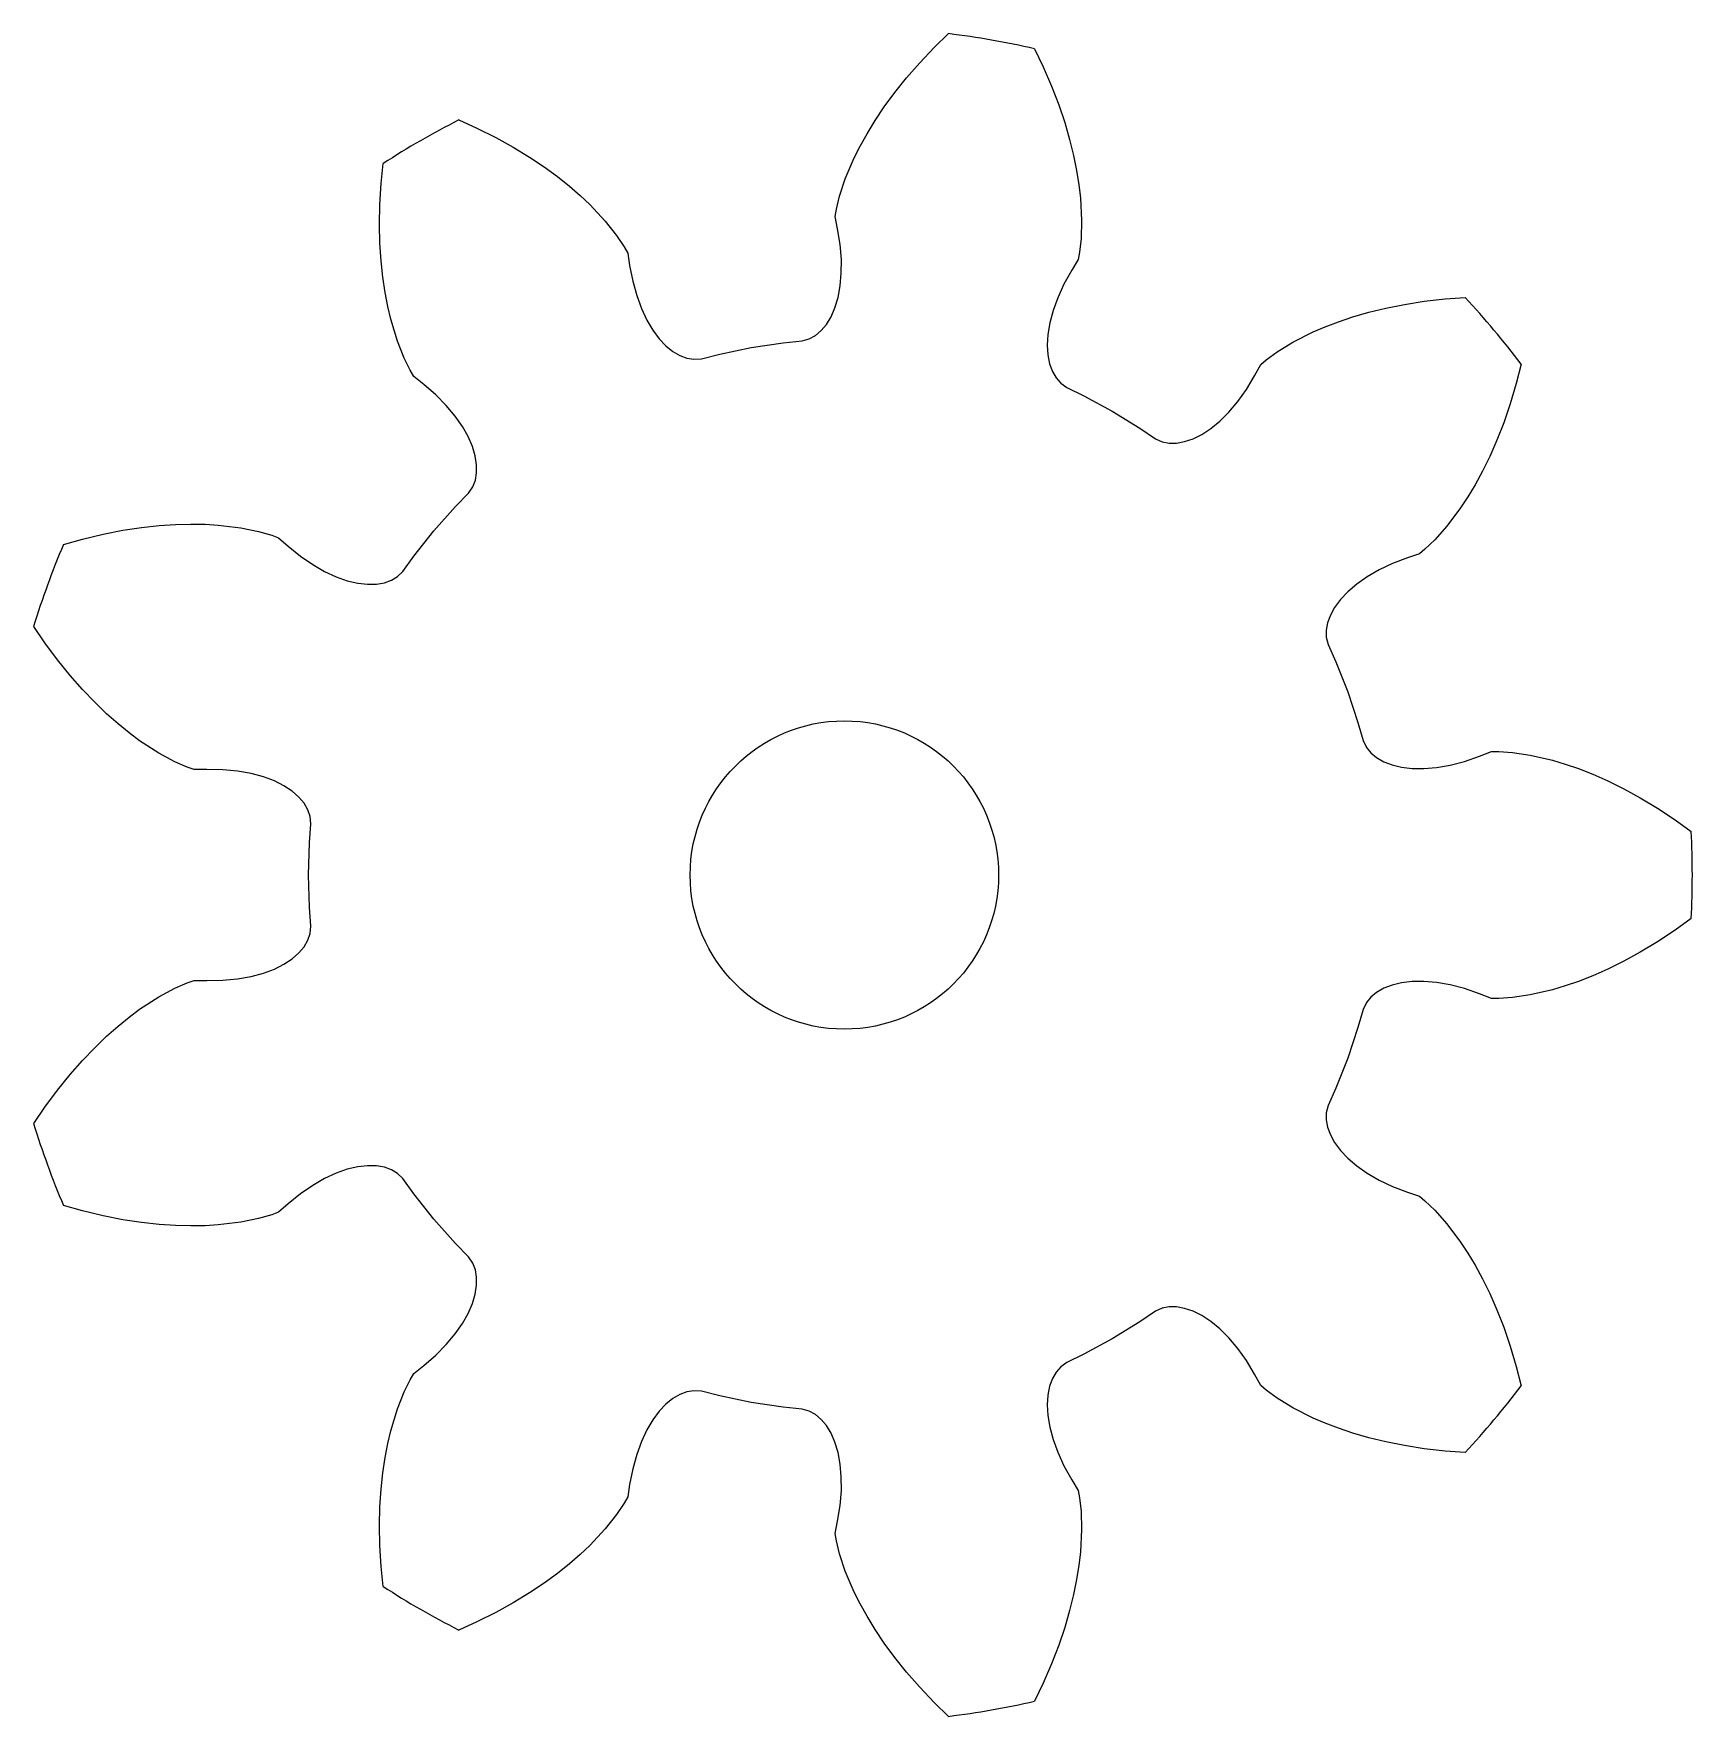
# Model space of a CAD drawing. Extents: x 32.5 to 54, y -10.9 to 10.9.
import ezdxf

# ---------------------------------------------------------------- set-up
doc = ezdxf.new("R2010")
doc.units = 0

msp = doc.modelspace()

# ---------------------------------------------------------------- linework, layer by layer
msp.add_circle((43, 0), 2)
msp.add_circle((43, 0), 2)
at = {"layer": 'layer0'}
for p, q in [((43.977, 10.538), (44.165, 10.737)), ((44.165, 10.737), (44.35, 10.917)), ((45.465, 10.72), (45.577, 10.488)), ((43.806, 10.342), (43.977, 10.538)), ((45.577, 10.488), (45.686, 10.237)), ((43.654, 10.152), (43.806, 10.342)), ((43.518, 9.967), (43.654, 10.152)), ((45.686, 10.237), (45.78, 9.994)), ((43.399, 9.789), (43.518, 9.967)), ((45.78, 9.994), (45.858, 9.763)), ((37.998, 9.797), (38.232, 9.691)), ((38.232, 9.691), (38.478, 9.569)), ((43.205, 9.457), (43.294, 9.618)), ((43.294, 9.618), (43.399, 9.789)), ((45.858, 9.763), (45.922, 9.543)), ((38.478, 9.569), (38.705, 9.443)), ((38.705, 9.443), (38.914, 9.316)), ((43.128, 9.305), (43.205, 9.457)), ((45.922, 9.543), (45.973, 9.336)), ((36.991, 8.974), (37.017, 9.231)), ((38.914, 9.316), (39.105, 9.188)), ((39.105, 9.188), (39.277, 9.063)), ((43.012, 9.034), (43.128, 9.305)), ((45.973, 9.336), (46.013, 9.139)), ((36.974, 8.701), (36.991, 8.974)), ((39.277, 9.063), (39.434, 8.938)), ((42.938, 8.809), (43.012, 9.034)), ((46.013, 9.139), (46.042, 8.957)), ((46.042, 8.957), (46.062, 8.788)), ((39.434, 8.938), (39.573, 8.817)), ((39.573, 8.817), (39.697, 8.7)), ((42.897, 8.638), (42.938, 8.809)), ((46.062, 8.788), (46.078, 8.493)), ((36.97, 8.441), (36.974, 8.701)), ((39.697, 8.7), (39.899, 8.485)), ((42.881, 8.544), (42.897, 8.638)), ((42.913, 8.383), (42.881, 8.544)), ((36.975, 8.197), (36.97, 8.441)), ((39.899, 8.485), (40.045, 8.299)), ((40.045, 8.299), (40.143, 8.152)), ((42.945, 8.179), (42.913, 8.383)), ((46.078, 8.493), (46.071, 8.257)), ((36.99, 7.968), (36.975, 8.197)), ((40.143, 8.152), (40.189, 8.07)), ((42.961, 7.986), (42.945, 8.179)), ((46.051, 8.081), (46.034, 7.988)), ((46.071, 8.257), (46.051, 8.081)), ((37.013, 7.756), (36.99, 7.968)), ((40.189, 8.07), (40.214, 7.907)), ((40.214, 7.907), (40.254, 7.704)), ((42.96, 7.808), (42.961, 7.986)), ((46.034, 7.988), (45.949, 7.848)), ((37.043, 7.557), (37.013, 7.756)), ((40.254, 7.704), (40.306, 7.518)), ((42.918, 7.494), (42.946, 7.643)), ((42.946, 7.643), (42.96, 7.808)), ((45.849, 7.667), (45.769, 7.491)), ((45.949, 7.848), (45.849, 7.667)), ((37.078, 7.377), (37.043, 7.557)), ((40.306, 7.518), (40.367, 7.35)), ((42.878, 7.361), (42.918, 7.494)), ((45.769, 7.491), (45.708, 7.323)), ((50.265, 7.404), (50.522, 7.445)), ((50.522, 7.445), (50.795, 7.476)), ((50.795, 7.476), (51.051, 7.495)), ((37.117, 7.211), (37.078, 7.377)), ((37.203, 6.928), (37.117, 7.211)), ((40.367, 7.35), (40.437, 7.201)), ((42.767, 7.145), (42.827, 7.244)), ((42.827, 7.244), (42.878, 7.361)), ((45.708, 7.323), (45.665, 7.164)), ((49.408, 7.179), (49.598, 7.243)), ((49.598, 7.243), (49.803, 7.302)), ((49.803, 7.302), (50.026, 7.356)), ((50.026, 7.356), (50.265, 7.404)), ((40.437, 7.201), (40.514, 7.07)), ((40.514, 7.07), (40.597, 6.958)), ((42.545, 6.956), (42.625, 7)), ((42.625, 7), (42.699, 7.063)), ((42.699, 7.063), (42.767, 7.145)), ((45.64, 7.014), (45.632, 6.875)), ((45.665, 7.164), (45.64, 7.014)), ((48.816, 6.912), (49.08, 7.046)), ((49.08, 7.046), (49.236, 7.113)), ((49.236, 7.113), (49.408, 7.179)), ((37.29, 6.708), (37.203, 6.928)), ((40.597, 6.958), (40.685, 6.866)), ((40.685, 6.866), (40.775, 6.793)), ((40.775, 6.793), (40.867, 6.74)), ((41.384, 6.759), (41.793, 6.844)), ((41.793, 6.844), (42.207, 6.905)), ((42.207, 6.905), (42.451, 6.929)), ((42.451, 6.929), (42.545, 6.956)), ((45.632, 6.875), (45.64, 6.748)), ((48.473, 6.683), (48.615, 6.788)), ((48.615, 6.788), (48.816, 6.912)), ((37.369, 6.55), (37.29, 6.708)), ((37.417, 6.469), (37.369, 6.55)), ((40.867, 6.74), (40.958, 6.707)), ((40.958, 6.707), (41.048, 6.692)), ((41.048, 6.692), (41.146, 6.699)), ((41.146, 6.699), (41.384, 6.759)), ((45.64, 6.748), (45.662, 6.634)), ((45.662, 6.634), (45.698, 6.535)), ((48.322, 6.478), (48.401, 6.622)), ((48.401, 6.622), (48.473, 6.683)), ((51.779, 6.628), (51.716, 6.378)), ((37.545, 6.366), (37.417, 6.469)), ((37.701, 6.23), (37.545, 6.366)), ((45.698, 6.535), (45.747, 6.45)), ((45.747, 6.45), (45.807, 6.381)), ((45.807, 6.381), (45.886, 6.324)), ((48.215, 6.301), (48.322, 6.478)), ((51.716, 6.378), (51.638, 6.115)), ((37.836, 6.093), (37.701, 6.23)), ((45.886, 6.324), (46.107, 6.217)), ((46.107, 6.217), (46.475, 6.019)), ((47.988, 6.007), (48.103, 6.143)), ((48.103, 6.143), (48.215, 6.301)), ((51.638, 6.115), (51.553, 5.869)), ((37.951, 5.955), (37.836, 6.093)), ((38.045, 5.82), (37.951, 5.955)), ((46.475, 6.019), (46.831, 5.799)), ((47.871, 5.89), (47.988, 6.007)), ((38.12, 5.688), (38.045, 5.82)), ((38.175, 5.56), (38.12, 5.688)), ((46.831, 5.799), (47.034, 5.661)), ((47.524, 5.66), (47.638, 5.717)), ((47.638, 5.717), (47.754, 5.793)), ((47.754, 5.793), (47.871, 5.89)), ((51.553, 5.869), (51.465, 5.642)), ((38.211, 5.438), (38.175, 5.56)), ((47.034, 5.661), (47.123, 5.621)), ((47.123, 5.621), (47.212, 5.604)), ((47.212, 5.604), (47.31, 5.604)), ((47.31, 5.604), (47.414, 5.623)), ((47.414, 5.623), (47.524, 5.66)), ((51.465, 5.642), (51.372, 5.432)), ((38.229, 5.324), (38.211, 5.438)), ((38.229, 5.218), (38.229, 5.324)), ((51.278, 5.24), (51.183, 5.064)), ((51.372, 5.432), (51.278, 5.24)), ((38.125, 4.955), (38.18, 5.036)), ((38.18, 5.036), (38.213, 5.121)), ((38.213, 5.121), (38.229, 5.218)), ((51.183, 5.064), (51.088, 4.906)), ((37.954, 4.78), (38.125, 4.955)), ((51.088, 4.906), (50.994, 4.764)), ((37.676, 4.467), (37.954, 4.78)), ((50.994, 4.764), (50.817, 4.528)), ((33.119, 4.359), (33.385, 4.423)), ((33.385, 4.423), (33.64, 4.473)), ((33.64, 4.473), (33.881, 4.51)), ((33.881, 4.51), (34.11, 4.535)), ((34.11, 4.535), (34.323, 4.549)), ((34.323, 4.549), (34.523, 4.554)), ((34.523, 4.554), (34.707, 4.551)), ((34.707, 4.551), (34.877, 4.541)), ((34.877, 4.541), (35.17, 4.506)), ((35.17, 4.506), (35.402, 4.458)), ((35.402, 4.458), (35.571, 4.408)), ((35.571, 4.408), (35.66, 4.375)), ((35.66, 4.375), (35.783, 4.267)), ((37.417, 4.139), (37.676, 4.467)), ((50.817, 4.528), (50.66, 4.351)), ((32.871, 4.289), (33.119, 4.359)), ((35.783, 4.267), (35.944, 4.137)), ((50.459, 4.169), (50.304, 4.116)), ((50.532, 4.229), (50.459, 4.169)), ((50.66, 4.351), (50.532, 4.229)), ((35.944, 4.137), (36.103, 4.027)), ((36.103, 4.027), (36.258, 3.938)), ((36.258, 3.938), (36.408, 3.869)), ((37.203, 3.872), (37.273, 3.94)), ((37.273, 3.94), (37.417, 4.139)), ((49.936, 3.959), (49.781, 3.869)), ((50.11, 4.042), (49.936, 3.959)), ((50.304, 4.116), (50.11, 4.042)), ((36.408, 3.869), (36.551, 3.818)), ((36.551, 3.818), (36.687, 3.786)), ((36.687, 3.786), (36.813, 3.772)), ((36.813, 3.772), (36.929, 3.774)), ((36.929, 3.774), (37.033, 3.792)), ((37.033, 3.792), (37.125, 3.825)), ((37.125, 3.825), (37.203, 3.872)), ((49.646, 3.774), (49.531, 3.676)), ((49.781, 3.869), (49.646, 3.774)), ((49.436, 3.574), (49.36, 3.472)), ((49.531, 3.676), (49.436, 3.574)), ((49.304, 3.371), (49.267, 3.271)), ((49.36, 3.472), (49.304, 3.371)), ((32.628, 3.012), (32.484, 3.225)), ((49.267, 3.271), (49.25, 3.175)), ((49.25, 3.175), (49.252, 3.084)), ((49.252, 3.084), (49.275, 2.989)), ((32.791, 2.792), (32.628, 3.012)), ((49.275, 2.989), (49.376, 2.766)), ((32.955, 2.59), (32.791, 2.792)), ((49.376, 2.766), (49.531, 2.377)), ((33.116, 2.407), (32.955, 2.59)), ((33.275, 2.241), (33.116, 2.407)), ((33.429, 2.093), (33.275, 2.241)), ((49.531, 2.377), (49.662, 1.98)), ((33.579, 1.96), (33.429, 2.093)), ((49.662, 1.98), (49.729, 1.744)), ((33.722, 1.844), (33.579, 1.96)), ((33.858, 1.742), (33.722, 1.844)), ((34.106, 1.581), (33.858, 1.742)), ((34.314, 1.469), (34.106, 1.581)), ((49.729, 1.744), (49.772, 1.656)), ((49.772, 1.656), (49.829, 1.585)), ((49.829, 1.585), (49.904, 1.523)), ((51.045, 1.474), (51.241, 1.541)), ((51.241, 1.541), (51.394, 1.601)), ((51.394, 1.601), (51.488, 1.602)), ((51.488, 1.602), (51.665, 1.591)), ((51.665, 1.591), (51.898, 1.556)), ((51.898, 1.556), (52.186, 1.489)), ((34.476, 1.398), (34.314, 1.469)), ((34.565, 1.367), (34.476, 1.398)), ((34.729, 1.37), (34.565, 1.367)), ((34.936, 1.366), (34.729, 1.37)), ((35.128, 1.348), (34.936, 1.366)), ((35.304, 1.317), (35.128, 1.348)), ((35.464, 1.274), (35.304, 1.317)), ((49.904, 1.523), (49.996, 1.47)), ((49.996, 1.47), (50.104, 1.428)), ((50.104, 1.428), (50.227, 1.399)), ((50.227, 1.399), (50.366, 1.382)), ((50.366, 1.382), (50.518, 1.381)), ((50.518, 1.381), (50.682, 1.395)), ((50.682, 1.395), (50.858, 1.426)), ((50.858, 1.426), (51.045, 1.474)), ((52.186, 1.489), (52.349, 1.44)), ((52.349, 1.44), (52.523, 1.38)), ((52.523, 1.38), (52.71, 1.307)), ((35.606, 1.22), (35.464, 1.274)), ((35.73, 1.158), (35.606, 1.22)), ((35.836, 1.088), (35.73, 1.158)), ((52.71, 1.307), (52.905, 1.221)), ((52.905, 1.221), (53.111, 1.119)), ((53.111, 1.119), (53.325, 1.002)), ((35.923, 1.011), (35.836, 1.088)), ((35.992, 0.93), (35.923, 1.011)), ((36.041, 0.846), (35.992, 0.93)), ((53.325, 1.002), (53.548, 0.868)), ((36.07, 0.76), (36.041, 0.846)), ((36.063, 0.418), (36.081, 0.663)), ((36.081, 0.663), (36.07, 0.76)), ((53.548, 0.868), (53.776, 0.717)), ((53.776, 0.717), (53.985, 0.566)), ((36.05, 0), (36.063, 0.418)), ((36.063, -0.418), (36.05, 0)), ((36.081, -0.663), (36.063, -0.418)), ((53.985, -0.566), (53.776, -0.717)), ((35.992, -0.93), (36.041, -0.846)), ((36.041, -0.846), (36.07, -0.76)), ((36.07, -0.76), (36.081, -0.663)), ((53.548, -0.868), (53.325, -1.002)), ((53.776, -0.717), (53.548, -0.868)), ((35.73, -1.158), (35.836, -1.088)), ((35.836, -1.088), (35.923, -1.011)), ((35.923, -1.011), (35.992, -0.93)), ((53.325, -1.002), (53.111, -1.119)), ((35.304, -1.317), (35.464, -1.274)), ((35.464, -1.274), (35.606, -1.22)), ((35.606, -1.22), (35.73, -1.158)), ((52.71, -1.307), (52.523, -1.38)), ((52.905, -1.221), (52.71, -1.307)), ((53.111, -1.119), (52.905, -1.221)), ((34.106, -1.581), (34.314, -1.469)), ((34.314, -1.469), (34.476, -1.398)), ((34.476, -1.398), (34.565, -1.367)), ((34.565, -1.367), (34.729, -1.37)), ((34.729, -1.37), (34.936, -1.366)), ((34.936, -1.366), (35.128, -1.348)), ((35.128, -1.348), (35.304, -1.317)), ((49.904, -1.523), (49.829, -1.585)), ((49.996, -1.47), (49.904, -1.523)), ((50.104, -1.428), (49.996, -1.47)), ((50.227, -1.399), (50.104, -1.428)), ((50.366, -1.382), (50.227, -1.399)), ((50.518, -1.381), (50.366, -1.382)), ((50.682, -1.395), (50.518, -1.381)), ((50.858, -1.426), (50.682, -1.395)), ((51.045, -1.474), (50.858, -1.426)), ((51.241, -1.541), (51.045, -1.474)), ((52.186, -1.489), (51.898, -1.556)), ((52.349, -1.44), (52.186, -1.489)), ((52.523, -1.38), (52.349, -1.44)), ((33.722, -1.844), (33.858, -1.742)), ((33.858, -1.742), (34.106, -1.581)), ((49.729, -1.744), (49.662, -1.98)), ((49.772, -1.656), (49.729, -1.744)), ((49.829, -1.585), (49.772, -1.656)), ((51.394, -1.601), (51.241, -1.541)), ((51.488, -1.602), (51.394, -1.601)), ((51.665, -1.591), (51.488, -1.602)), ((51.898, -1.556), (51.665, -1.591)), ((33.429, -2.093), (33.579, -1.96)), ((33.579, -1.96), (33.722, -1.844)), ((33.275, -2.241), (33.429, -2.093)), ((49.662, -1.98), (49.531, -2.377)), ((33.116, -2.407), (33.275, -2.241)), ((49.531, -2.377), (49.376, -2.766)), ((32.791, -2.792), (32.955, -2.59)), ((32.955, -2.59), (33.116, -2.407)), ((32.628, -3.012), (32.791, -2.792)), ((49.376, -2.766), (49.275, -2.989)), ((32.484, -3.225), (32.628, -3.012)), ((49.275, -2.989), (49.252, -3.084)), ((49.252, -3.084), (49.25, -3.175)), ((49.25, -3.175), (49.267, -3.271)), ((49.267, -3.271), (49.304, -3.371)), ((49.304, -3.371), (49.36, -3.472)), ((49.36, -3.472), (49.436, -3.574)), ((49.436, -3.574), (49.531, -3.676)), ((49.531, -3.676), (49.646, -3.774)), ((36.408, -3.869), (36.258, -3.938)), ((36.551, -3.818), (36.408, -3.869)), ((36.687, -3.786), (36.551, -3.818)), ((36.813, -3.772), (36.687, -3.786)), ((36.929, -3.774), (36.813, -3.772)), ((37.033, -3.792), (36.929, -3.774)), ((37.125, -3.825), (37.033, -3.792)), ((37.203, -3.872), (37.125, -3.825)), ((37.273, -3.94), (37.203, -3.872)), ((49.646, -3.774), (49.781, -3.869)), ((49.781, -3.869), (49.936, -3.959)), ((35.944, -4.137), (35.783, -4.267)), ((36.103, -4.027), (35.944, -4.137)), ((36.258, -3.938), (36.103, -4.027)), ((37.417, -4.139), (37.273, -3.94)), ((37.676, -4.467), (37.417, -4.139)), ((49.936, -3.959), (50.11, -4.042)), ((50.11, -4.042), (50.304, -4.116)), ((50.304, -4.116), (50.459, -4.169)), ((33.119, -4.359), (32.871, -4.289)), ((33.385, -4.423), (33.119, -4.359)), ((35.783, -4.267), (35.66, -4.375)), ((50.459, -4.169), (50.532, -4.229)), ((50.532, -4.229), (50.66, -4.351)), ((50.66, -4.351), (50.817, -4.528)), ((33.64, -4.473), (33.385, -4.423)), ((33.881, -4.51), (33.64, -4.473)), ((34.11, -4.535), (33.881, -4.51)), ((34.323, -4.549), (34.11, -4.535)), ((34.523, -4.554), (34.323, -4.549)), ((34.707, -4.551), (34.523, -4.554)), ((34.877, -4.541), (34.707, -4.551)), ((35.17, -4.506), (34.877, -4.541)), ((35.402, -4.458), (35.17, -4.506)), ((35.571, -4.408), (35.402, -4.458)), ((35.66, -4.375), (35.571, -4.408)), ((37.954, -4.78), (37.676, -4.467)), ((50.817, -4.528), (50.994, -4.764)), ((38.125, -4.955), (37.954, -4.78)), ((50.994, -4.764), (51.088, -4.906)), ((38.18, -5.036), (38.125, -4.955)), ((51.088, -4.906), (51.183, -5.064)), ((38.213, -5.121), (38.18, -5.036)), ((38.229, -5.218), (38.213, -5.121)), ((38.229, -5.324), (38.229, -5.218)), ((51.183, -5.064), (51.278, -5.24)), ((38.175, -5.56), (38.211, -5.438)), ((38.211, -5.438), (38.229, -5.324)), ((51.278, -5.24), (51.372, -5.432)), ((51.372, -5.432), (51.465, -5.642)), ((38.12, -5.688), (38.175, -5.56)), ((47.034, -5.661), (46.831, -5.799)), ((47.123, -5.621), (47.034, -5.661)), ((47.212, -5.604), (47.123, -5.621)), ((47.31, -5.604), (47.212, -5.604)), ((47.414, -5.623), (47.31, -5.604)), ((47.524, -5.66), (47.414, -5.623)), ((47.638, -5.717), (47.524, -5.66)), ((51.465, -5.642), (51.553, -5.869)), ((37.951, -5.955), (38.045, -5.82)), ((38.045, -5.82), (38.12, -5.688)), ((46.831, -5.799), (46.475, -6.019)), ((47.754, -5.793), (47.638, -5.717)), ((47.871, -5.89), (47.754, -5.793)), ((47.988, -6.007), (47.871, -5.89)), ((51.553, -5.869), (51.638, -6.115)), ((37.701, -6.23), (37.836, -6.093)), ((37.836, -6.093), (37.951, -5.955)), ((46.475, -6.019), (46.107, -6.217)), ((48.103, -6.143), (47.988, -6.007)), ((37.545, -6.366), (37.701, -6.23)), ((45.886, -6.324), (45.807, -6.381)), ((46.107, -6.217), (45.886, -6.324)), ((48.215, -6.301), (48.103, -6.143)), ((48.322, -6.478), (48.215, -6.301)), ((51.638, -6.115), (51.716, -6.378)), ((37.369, -6.55), (37.417, -6.469)), ((37.417, -6.469), (37.545, -6.366)), ((45.698, -6.535), (45.662, -6.634)), ((45.747, -6.45), (45.698, -6.535)), ((45.807, -6.381), (45.747, -6.45)), ((48.401, -6.622), (48.322, -6.478)), ((51.716, -6.378), (51.779, -6.628)), ((37.203, -6.928), (37.29, -6.708)), ((37.29, -6.708), (37.369, -6.55)), ((40.867, -6.74), (40.775, -6.793)), ((40.958, -6.707), (40.867, -6.74)), ((41.048, -6.692), (40.958, -6.707)), ((41.146, -6.699), (41.048, -6.692)), ((41.384, -6.759), (41.146, -6.699)), ((41.793, -6.844), (41.384, -6.759)), ((45.64, -6.748), (45.632, -6.875)), ((45.662, -6.634), (45.64, -6.748)), ((48.473, -6.683), (48.401, -6.622)), ((48.615, -6.788), (48.473, -6.683)), ((37.117, -7.211), (37.203, -6.928)), ((40.597, -6.958), (40.514, -7.07)), ((40.685, -6.866), (40.597, -6.958)), ((40.775, -6.793), (40.685, -6.866)), ((42.207, -6.905), (41.793, -6.844)), ((42.451, -6.929), (42.207, -6.905)), ((42.545, -6.956), (42.451, -6.929)), ((42.625, -7), (42.545, -6.956)), ((45.632, -6.875), (45.64, -7.014)), ((48.816, -6.912), (48.615, -6.788)), ((49.08, -7.046), (48.816, -6.912)), ((40.437, -7.201), (40.367, -7.35)), ((40.514, -7.07), (40.437, -7.201)), ((42.699, -7.063), (42.625, -7)), ((42.767, -7.145), (42.699, -7.063)), ((42.827, -7.244), (42.767, -7.145)), ((45.64, -7.014), (45.665, -7.164)), ((45.665, -7.164), (45.708, -7.323)), ((49.236, -7.113), (49.08, -7.046)), ((49.408, -7.179), (49.236, -7.113)), ((49.598, -7.243), (49.408, -7.179)), ((37.043, -7.557), (37.078, -7.377)), ((37.078, -7.377), (37.117, -7.211)), ((40.367, -7.35), (40.306, -7.518)), ((42.878, -7.361), (42.827, -7.244)), ((42.918, -7.494), (42.878, -7.361)), ((45.708, -7.323), (45.769, -7.491)), ((49.803, -7.302), (49.598, -7.243)), ((50.026, -7.356), (49.803, -7.302)), ((50.265, -7.404), (50.026, -7.356)), ((50.522, -7.445), (50.265, -7.404)), ((37.013, -7.756), (37.043, -7.557)), ((40.306, -7.518), (40.254, -7.704)), ((42.946, -7.643), (42.918, -7.494)), ((45.769, -7.491), (45.849, -7.667)), ((50.795, -7.476), (50.522, -7.445)), ((51.051, -7.495), (50.795, -7.476)), ((36.99, -7.968), (37.013, -7.756)), ((40.254, -7.704), (40.214, -7.907)), ((42.96, -7.808), (42.946, -7.643)), ((42.961, -7.986), (42.96, -7.808)), ((45.849, -7.667), (45.949, -7.848)), ((45.949, -7.848), (46.034, -7.988)), ((36.975, -8.197), (36.99, -7.968)), ((40.189, -8.07), (40.143, -8.152)), ((40.214, -7.907), (40.189, -8.07)), ((42.945, -8.179), (42.961, -7.986)), ((46.034, -7.988), (46.051, -8.081)), ((36.97, -8.441), (36.975, -8.197)), ((40.143, -8.152), (40.045, -8.299)), ((42.913, -8.383), (42.945, -8.179)), ((46.051, -8.081), (46.071, -8.257)), ((46.071, -8.257), (46.078, -8.493)), ((36.974, -8.701), (36.97, -8.441)), ((39.899, -8.485), (39.697, -8.7)), ((40.045, -8.299), (39.899, -8.485)), ((42.881, -8.544), (42.913, -8.383)), ((46.078, -8.493), (46.062, -8.788)), ((36.991, -8.974), (36.974, -8.701)), ((39.697, -8.7), (39.573, -8.817)), ((42.897, -8.638), (42.881, -8.544)), ((42.938, -8.809), (42.897, -8.638)), ((39.434, -8.938), (39.277, -9.063)), ((39.573, -8.817), (39.434, -8.938)), ((43.012, -9.034), (42.938, -8.809)), ((46.062, -8.788), (46.042, -8.957)), ((37.017, -9.231), (36.991, -8.974)), ((39.277, -9.063), (39.105, -9.188)), ((43.128, -9.305), (43.012, -9.034)), ((46.013, -9.139), (45.973, -9.336)), ((46.042, -8.957), (46.013, -9.139)), ((38.914, -9.316), (38.705, -9.443)), ((39.105, -9.188), (38.914, -9.316)), ((43.205, -9.457), (43.128, -9.305)), ((45.973, -9.336), (45.922, -9.543)), ((38.478, -9.569), (38.232, -9.691)), ((38.705, -9.443), (38.478, -9.569)), ((43.294, -9.618), (43.205, -9.457)), ((45.922, -9.543), (45.858, -9.763)), ((38.232, -9.691), (37.998, -9.797)), ((43.399, -9.789), (43.294, -9.618)), ((43.518, -9.967), (43.399, -9.789)), ((45.858, -9.763), (45.78, -9.994)), ((43.654, -10.152), (43.518, -9.967)), ((45.78, -9.994), (45.686, -10.237)), ((43.806, -10.342), (43.654, -10.152)), ((45.686, -10.237), (45.577, -10.488)), ((43.977, -10.538), (43.806, -10.342)), ((44.165, -10.737), (43.977, -10.538)), ((45.577, -10.488), (45.465, -10.72)), ((44.35, -10.917), (44.165, -10.737))]:
    msp.add_line(p, q, dxfattribs=at)
for start, end in [(77.0505, 82.9495), (117.0505, 122.9495), (37.0505, 42.9495), (157.0505, 162.9495), (357.0505, 362.9495), (197.0505, 202.9495), (317.0505, 322.9495), (237.0505, 242.9495), (277.0505, 282.9495)]:
    msp.add_arc((43, 0), 11, start, end, dxfattribs=at)
at = {"layer": 'layer1'}
for p, q in [((43.977, 10.538), (44.165, 10.737)), ((44.165, 10.737), (44.35, 10.917)), ((45.465, 10.72), (45.577, 10.488)), ((43.806, 10.342), (43.977, 10.538)), ((45.577, 10.488), (45.686, 10.237)), ((43.654, 10.152), (43.806, 10.342)), ((43.518, 9.967), (43.654, 10.152)), ((45.686, 10.237), (45.78, 9.994)), ((43.399, 9.789), (43.518, 9.967)), ((45.78, 9.994), (45.858, 9.763)), ((37.998, 9.797), (38.232, 9.691)), ((38.232, 9.691), (38.478, 9.569)), ((43.205, 9.457), (43.294, 9.618)), ((43.294, 9.618), (43.399, 9.789)), ((45.858, 9.763), (45.922, 9.543)), ((38.478, 9.569), (38.705, 9.443)), ((38.705, 9.443), (38.914, 9.316)), ((43.128, 9.305), (43.205, 9.457)), ((45.922, 9.543), (45.973, 9.336)), ((36.991, 8.974), (37.017, 9.231)), ((38.914, 9.316), (39.105, 9.188)), ((39.105, 9.188), (39.277, 9.063)), ((43.012, 9.034), (43.128, 9.305)), ((45.973, 9.336), (46.013, 9.139)), ((36.974, 8.701), (36.991, 8.974)), ((39.277, 9.063), (39.434, 8.938)), ((42.938, 8.809), (43.012, 9.034)), ((46.013, 9.139), (46.042, 8.957)), ((46.042, 8.957), (46.062, 8.788)), ((39.434, 8.938), (39.573, 8.817)), ((39.573, 8.817), (39.697, 8.7)), ((42.897, 8.638), (42.938, 8.809)), ((46.062, 8.788), (46.078, 8.493)), ((36.97, 8.441), (36.974, 8.701)), ((39.697, 8.7), (39.899, 8.485)), ((42.881, 8.544), (42.897, 8.638)), ((42.913, 8.383), (42.881, 8.544)), ((36.975, 8.197), (36.97, 8.441)), ((39.899, 8.485), (40.045, 8.299)), ((40.045, 8.299), (40.143, 8.152)), ((42.945, 8.179), (42.913, 8.383)), ((46.078, 8.493), (46.071, 8.257)), ((36.99, 7.968), (36.975, 8.197)), ((40.143, 8.152), (40.189, 8.07)), ((42.961, 7.986), (42.945, 8.179)), ((46.051, 8.081), (46.034, 7.988)), ((46.071, 8.257), (46.051, 8.081)), ((37.013, 7.756), (36.99, 7.968)), ((40.189, 8.07), (40.214, 7.907)), ((40.214, 7.907), (40.254, 7.704)), ((42.96, 7.808), (42.961, 7.986)), ((46.034, 7.988), (45.949, 7.848)), ((37.043, 7.557), (37.013, 7.756)), ((40.254, 7.704), (40.306, 7.518)), ((42.918, 7.494), (42.946, 7.643)), ((42.946, 7.643), (42.96, 7.808)), ((45.849, 7.667), (45.769, 7.491)), ((45.949, 7.848), (45.849, 7.667)), ((37.078, 7.377), (37.043, 7.557)), ((40.306, 7.518), (40.367, 7.35)), ((42.878, 7.361), (42.918, 7.494)), ((45.769, 7.491), (45.708, 7.323)), ((50.265, 7.404), (50.522, 7.445)), ((50.522, 7.445), (50.795, 7.476)), ((50.795, 7.476), (51.051, 7.495)), ((37.117, 7.211), (37.078, 7.377)), ((37.203, 6.928), (37.117, 7.211)), ((40.367, 7.35), (40.437, 7.201)), ((42.767, 7.145), (42.827, 7.244)), ((42.827, 7.244), (42.878, 7.361)), ((45.708, 7.323), (45.665, 7.164)), ((49.408, 7.179), (49.598, 7.243)), ((49.598, 7.243), (49.803, 7.302)), ((49.803, 7.302), (50.026, 7.356)), ((50.026, 7.356), (50.265, 7.404)), ((40.437, 7.201), (40.514, 7.07)), ((40.514, 7.07), (40.597, 6.958)), ((42.545, 6.956), (42.625, 7)), ((42.625, 7), (42.699, 7.063)), ((42.699, 7.063), (42.767, 7.145)), ((45.64, 7.014), (45.632, 6.875)), ((45.665, 7.164), (45.64, 7.014)), ((48.816, 6.912), (49.08, 7.046)), ((49.08, 7.046), (49.236, 7.113)), ((49.236, 7.113), (49.408, 7.179)), ((37.29, 6.708), (37.203, 6.928)), ((40.597, 6.958), (40.685, 6.866)), ((40.685, 6.866), (40.775, 6.793)), ((40.775, 6.793), (40.867, 6.74)), ((41.384, 6.759), (41.793, 6.844)), ((41.793, 6.844), (42.207, 6.905)), ((42.207, 6.905), (42.451, 6.929)), ((42.451, 6.929), (42.545, 6.956)), ((45.632, 6.875), (45.64, 6.748)), ((48.473, 6.683), (48.615, 6.788)), ((48.615, 6.788), (48.816, 6.912)), ((37.369, 6.55), (37.29, 6.708)), ((37.417, 6.469), (37.369, 6.55)), ((40.867, 6.74), (40.958, 6.707)), ((40.958, 6.707), (41.048, 6.692)), ((41.048, 6.692), (41.146, 6.699)), ((41.146, 6.699), (41.384, 6.759)), ((45.64, 6.748), (45.662, 6.634)), ((45.662, 6.634), (45.698, 6.535)), ((48.322, 6.478), (48.401, 6.622)), ((48.401, 6.622), (48.473, 6.683)), ((51.779, 6.628), (51.716, 6.378)), ((37.545, 6.366), (37.417, 6.469)), ((37.701, 6.23), (37.545, 6.366)), ((45.698, 6.535), (45.747, 6.45)), ((45.747, 6.45), (45.807, 6.381)), ((45.807, 6.381), (45.886, 6.324)), ((48.215, 6.301), (48.322, 6.478)), ((51.716, 6.378), (51.638, 6.115)), ((37.836, 6.093), (37.701, 6.23)), ((45.886, 6.324), (46.107, 6.217)), ((46.107, 6.217), (46.475, 6.019)), ((47.988, 6.007), (48.103, 6.143)), ((48.103, 6.143), (48.215, 6.301)), ((51.638, 6.115), (51.553, 5.869)), ((37.951, 5.955), (37.836, 6.093)), ((38.045, 5.82), (37.951, 5.955)), ((46.475, 6.019), (46.831, 5.799)), ((47.871, 5.89), (47.988, 6.007)), ((38.12, 5.688), (38.045, 5.82)), ((38.175, 5.56), (38.12, 5.688)), ((46.831, 5.799), (47.034, 5.661)), ((47.524, 5.66), (47.638, 5.717)), ((47.638, 5.717), (47.754, 5.793)), ((47.754, 5.793), (47.871, 5.89)), ((51.553, 5.869), (51.465, 5.642)), ((38.211, 5.438), (38.175, 5.56)), ((47.034, 5.661), (47.123, 5.621)), ((47.123, 5.621), (47.212, 5.604)), ((47.212, 5.604), (47.31, 5.604)), ((47.31, 5.604), (47.414, 5.623)), ((47.414, 5.623), (47.524, 5.66)), ((51.465, 5.642), (51.372, 5.432)), ((38.229, 5.324), (38.211, 5.438)), ((38.229, 5.218), (38.229, 5.324)), ((51.278, 5.24), (51.183, 5.064)), ((51.372, 5.432), (51.278, 5.24)), ((38.125, 4.955), (38.18, 5.036)), ((38.18, 5.036), (38.213, 5.121)), ((38.213, 5.121), (38.229, 5.218)), ((51.183, 5.064), (51.088, 4.906)), ((37.954, 4.78), (38.125, 4.955)), ((51.088, 4.906), (50.994, 4.764)), ((37.676, 4.467), (37.954, 4.78)), ((50.994, 4.764), (50.817, 4.528)), ((33.119, 4.359), (33.385, 4.423)), ((33.385, 4.423), (33.64, 4.473)), ((33.64, 4.473), (33.881, 4.51)), ((33.881, 4.51), (34.11, 4.535)), ((34.11, 4.535), (34.323, 4.549)), ((34.323, 4.549), (34.523, 4.554)), ((34.523, 4.554), (34.707, 4.551)), ((34.707, 4.551), (34.877, 4.541)), ((34.877, 4.541), (35.17, 4.506)), ((35.17, 4.506), (35.402, 4.458)), ((35.402, 4.458), (35.571, 4.408)), ((35.571, 4.408), (35.66, 4.375)), ((35.66, 4.375), (35.783, 4.267)), ((37.417, 4.139), (37.676, 4.467)), ((50.817, 4.528), (50.66, 4.351)), ((32.871, 4.289), (33.119, 4.359)), ((35.783, 4.267), (35.944, 4.137)), ((50.459, 4.169), (50.304, 4.116)), ((50.532, 4.229), (50.459, 4.169)), ((50.66, 4.351), (50.532, 4.229)), ((35.944, 4.137), (36.103, 4.027)), ((36.103, 4.027), (36.258, 3.938)), ((36.258, 3.938), (36.408, 3.869)), ((37.203, 3.872), (37.273, 3.94)), ((37.273, 3.94), (37.417, 4.139)), ((49.936, 3.959), (49.781, 3.869)), ((50.11, 4.042), (49.936, 3.959)), ((50.304, 4.116), (50.11, 4.042)), ((36.408, 3.869), (36.551, 3.818)), ((36.551, 3.818), (36.687, 3.786)), ((36.687, 3.786), (36.813, 3.772)), ((36.813, 3.772), (36.929, 3.774)), ((36.929, 3.774), (37.033, 3.792)), ((37.033, 3.792), (37.125, 3.825)), ((37.125, 3.825), (37.203, 3.872)), ((49.646, 3.774), (49.531, 3.676)), ((49.781, 3.869), (49.646, 3.774)), ((49.436, 3.574), (49.36, 3.472)), ((49.531, 3.676), (49.436, 3.574)), ((49.304, 3.371), (49.267, 3.271)), ((49.36, 3.472), (49.304, 3.371)), ((32.628, 3.012), (32.484, 3.225)), ((49.267, 3.271), (49.25, 3.175)), ((49.25, 3.175), (49.252, 3.084)), ((49.252, 3.084), (49.275, 2.989)), ((32.791, 2.792), (32.628, 3.012)), ((49.275, 2.989), (49.376, 2.766)), ((32.955, 2.59), (32.791, 2.792)), ((49.376, 2.766), (49.531, 2.377)), ((33.116, 2.407), (32.955, 2.59)), ((33.275, 2.241), (33.116, 2.407)), ((33.429, 2.093), (33.275, 2.241)), ((49.531, 2.377), (49.662, 1.98)), ((33.579, 1.96), (33.429, 2.093)), ((49.662, 1.98), (49.729, 1.744)), ((33.722, 1.844), (33.579, 1.96)), ((33.858, 1.742), (33.722, 1.844)), ((34.106, 1.581), (33.858, 1.742)), ((34.314, 1.469), (34.106, 1.581)), ((49.729, 1.744), (49.772, 1.656)), ((49.772, 1.656), (49.829, 1.585)), ((49.829, 1.585), (49.904, 1.523)), ((51.045, 1.474), (51.241, 1.541)), ((51.241, 1.541), (51.394, 1.601)), ((51.394, 1.601), (51.488, 1.602)), ((51.488, 1.602), (51.665, 1.591)), ((51.665, 1.591), (51.898, 1.556)), ((51.898, 1.556), (52.186, 1.489)), ((34.476, 1.398), (34.314, 1.469)), ((34.565, 1.367), (34.476, 1.398)), ((34.729, 1.37), (34.565, 1.367)), ((34.936, 1.366), (34.729, 1.37)), ((35.128, 1.348), (34.936, 1.366)), ((35.304, 1.317), (35.128, 1.348)), ((35.464, 1.274), (35.304, 1.317)), ((49.904, 1.523), (49.996, 1.47)), ((49.996, 1.47), (50.104, 1.428)), ((50.104, 1.428), (50.227, 1.399)), ((50.227, 1.399), (50.366, 1.382)), ((50.366, 1.382), (50.518, 1.381)), ((50.518, 1.381), (50.682, 1.395)), ((50.682, 1.395), (50.858, 1.426)), ((50.858, 1.426), (51.045, 1.474)), ((52.186, 1.489), (52.349, 1.44)), ((52.349, 1.44), (52.523, 1.38)), ((52.523, 1.38), (52.71, 1.307)), ((35.606, 1.22), (35.464, 1.274)), ((35.73, 1.158), (35.606, 1.22)), ((35.836, 1.088), (35.73, 1.158)), ((52.71, 1.307), (52.905, 1.221)), ((52.905, 1.221), (53.111, 1.119)), ((53.111, 1.119), (53.325, 1.002)), ((35.923, 1.011), (35.836, 1.088)), ((35.992, 0.93), (35.923, 1.011)), ((36.041, 0.846), (35.992, 0.93)), ((53.325, 1.002), (53.548, 0.868)), ((36.07, 0.76), (36.041, 0.846)), ((36.063, 0.418), (36.081, 0.663)), ((36.081, 0.663), (36.07, 0.76)), ((53.548, 0.868), (53.776, 0.717)), ((53.776, 0.717), (53.985, 0.566)), ((36.05, 0), (36.063, 0.418)), ((36.063, -0.418), (36.05, 0)), ((36.081, -0.663), (36.063, -0.418)), ((53.985, -0.566), (53.776, -0.717)), ((35.992, -0.93), (36.041, -0.846)), ((36.041, -0.846), (36.07, -0.76)), ((36.07, -0.76), (36.081, -0.663)), ((53.548, -0.868), (53.325, -1.002)), ((53.776, -0.717), (53.548, -0.868)), ((35.73, -1.158), (35.836, -1.088)), ((35.836, -1.088), (35.923, -1.011)), ((35.923, -1.011), (35.992, -0.93)), ((53.325, -1.002), (53.111, -1.119)), ((35.304, -1.317), (35.464, -1.274)), ((35.464, -1.274), (35.606, -1.22)), ((35.606, -1.22), (35.73, -1.158)), ((52.71, -1.307), (52.523, -1.38)), ((52.905, -1.221), (52.71, -1.307)), ((53.111, -1.119), (52.905, -1.221)), ((34.106, -1.581), (34.314, -1.469)), ((34.314, -1.469), (34.476, -1.398)), ((34.476, -1.398), (34.565, -1.367)), ((34.565, -1.367), (34.729, -1.37)), ((34.729, -1.37), (34.936, -1.366)), ((34.936, -1.366), (35.128, -1.348)), ((35.128, -1.348), (35.304, -1.317)), ((49.904, -1.523), (49.829, -1.585)), ((49.996, -1.47), (49.904, -1.523)), ((50.104, -1.428), (49.996, -1.47)), ((50.227, -1.399), (50.104, -1.428)), ((50.366, -1.382), (50.227, -1.399)), ((50.518, -1.381), (50.366, -1.382)), ((50.682, -1.395), (50.518, -1.381)), ((50.858, -1.426), (50.682, -1.395)), ((51.045, -1.474), (50.858, -1.426)), ((51.241, -1.541), (51.045, -1.474)), ((52.186, -1.489), (51.898, -1.556)), ((52.349, -1.44), (52.186, -1.489)), ((52.523, -1.38), (52.349, -1.44)), ((33.722, -1.844), (33.858, -1.742)), ((33.858, -1.742), (34.106, -1.581)), ((49.729, -1.744), (49.662, -1.98)), ((49.772, -1.656), (49.729, -1.744)), ((49.829, -1.585), (49.772, -1.656)), ((51.394, -1.601), (51.241, -1.541)), ((51.488, -1.602), (51.394, -1.601)), ((51.665, -1.591), (51.488, -1.602)), ((51.898, -1.556), (51.665, -1.591)), ((33.429, -2.093), (33.579, -1.96)), ((33.579, -1.96), (33.722, -1.844)), ((33.275, -2.241), (33.429, -2.093)), ((49.662, -1.98), (49.531, -2.377)), ((33.116, -2.407), (33.275, -2.241)), ((49.531, -2.377), (49.376, -2.766)), ((32.791, -2.792), (32.955, -2.59)), ((32.955, -2.59), (33.116, -2.407)), ((32.628, -3.012), (32.791, -2.792)), ((49.376, -2.766), (49.275, -2.989)), ((32.484, -3.225), (32.628, -3.012)), ((49.275, -2.989), (49.252, -3.084)), ((49.252, -3.084), (49.25, -3.175)), ((49.25, -3.175), (49.267, -3.271)), ((49.267, -3.271), (49.304, -3.371)), ((49.304, -3.371), (49.36, -3.472)), ((49.36, -3.472), (49.436, -3.574)), ((49.436, -3.574), (49.531, -3.676)), ((49.531, -3.676), (49.646, -3.774)), ((36.408, -3.869), (36.258, -3.938)), ((36.551, -3.818), (36.408, -3.869)), ((36.687, -3.786), (36.551, -3.818)), ((36.813, -3.772), (36.687, -3.786)), ((36.929, -3.774), (36.813, -3.772)), ((37.033, -3.792), (36.929, -3.774)), ((37.125, -3.825), (37.033, -3.792)), ((37.203, -3.872), (37.125, -3.825)), ((37.273, -3.94), (37.203, -3.872)), ((49.646, -3.774), (49.781, -3.869)), ((49.781, -3.869), (49.936, -3.959)), ((35.944, -4.137), (35.783, -4.267)), ((36.103, -4.027), (35.944, -4.137)), ((36.258, -3.938), (36.103, -4.027)), ((37.417, -4.139), (37.273, -3.94)), ((37.676, -4.467), (37.417, -4.139)), ((49.936, -3.959), (50.11, -4.042)), ((50.11, -4.042), (50.304, -4.116)), ((50.304, -4.116), (50.459, -4.169)), ((33.119, -4.359), (32.871, -4.289)), ((33.385, -4.423), (33.119, -4.359)), ((35.783, -4.267), (35.66, -4.375)), ((50.459, -4.169), (50.532, -4.229)), ((50.532, -4.229), (50.66, -4.351)), ((50.66, -4.351), (50.817, -4.528)), ((33.64, -4.473), (33.385, -4.423)), ((33.881, -4.51), (33.64, -4.473)), ((34.11, -4.535), (33.881, -4.51)), ((34.323, -4.549), (34.11, -4.535)), ((34.523, -4.554), (34.323, -4.549)), ((34.707, -4.551), (34.523, -4.554)), ((34.877, -4.541), (34.707, -4.551)), ((35.17, -4.506), (34.877, -4.541)), ((35.402, -4.458), (35.17, -4.506)), ((35.571, -4.408), (35.402, -4.458)), ((35.66, -4.375), (35.571, -4.408)), ((37.954, -4.78), (37.676, -4.467)), ((50.817, -4.528), (50.994, -4.764)), ((38.125, -4.955), (37.954, -4.78)), ((50.994, -4.764), (51.088, -4.906)), ((38.18, -5.036), (38.125, -4.955)), ((51.088, -4.906), (51.183, -5.064)), ((38.213, -5.121), (38.18, -5.036)), ((38.229, -5.218), (38.213, -5.121)), ((38.229, -5.324), (38.229, -5.218)), ((51.183, -5.064), (51.278, -5.24)), ((38.175, -5.56), (38.211, -5.438)), ((38.211, -5.438), (38.229, -5.324)), ((51.278, -5.24), (51.372, -5.432)), ((51.372, -5.432), (51.465, -5.642)), ((38.12, -5.688), (38.175, -5.56)), ((47.034, -5.661), (46.831, -5.799)), ((47.123, -5.621), (47.034, -5.661)), ((47.212, -5.604), (47.123, -5.621)), ((47.31, -5.604), (47.212, -5.604)), ((47.414, -5.623), (47.31, -5.604)), ((47.524, -5.66), (47.414, -5.623)), ((47.638, -5.717), (47.524, -5.66)), ((51.465, -5.642), (51.553, -5.869)), ((37.951, -5.955), (38.045, -5.82)), ((38.045, -5.82), (38.12, -5.688)), ((46.831, -5.799), (46.475, -6.019)), ((47.754, -5.793), (47.638, -5.717)), ((47.871, -5.89), (47.754, -5.793)), ((47.988, -6.007), (47.871, -5.89)), ((51.553, -5.869), (51.638, -6.115)), ((37.701, -6.23), (37.836, -6.093)), ((37.836, -6.093), (37.951, -5.955)), ((46.475, -6.019), (46.107, -6.217)), ((48.103, -6.143), (47.988, -6.007)), ((37.545, -6.366), (37.701, -6.23)), ((45.886, -6.324), (45.807, -6.381)), ((46.107, -6.217), (45.886, -6.324)), ((48.215, -6.301), (48.103, -6.143)), ((48.322, -6.478), (48.215, -6.301)), ((51.638, -6.115), (51.716, -6.378)), ((37.369, -6.55), (37.417, -6.469)), ((37.417, -6.469), (37.545, -6.366)), ((45.698, -6.535), (45.662, -6.634)), ((45.747, -6.45), (45.698, -6.535)), ((45.807, -6.381), (45.747, -6.45)), ((48.401, -6.622), (48.322, -6.478)), ((51.716, -6.378), (51.779, -6.628)), ((37.203, -6.928), (37.29, -6.708)), ((37.29, -6.708), (37.369, -6.55)), ((40.867, -6.74), (40.775, -6.793)), ((40.958, -6.707), (40.867, -6.74)), ((41.048, -6.692), (40.958, -6.707)), ((41.146, -6.699), (41.048, -6.692)), ((41.384, -6.759), (41.146, -6.699)), ((41.793, -6.844), (41.384, -6.759)), ((45.64, -6.748), (45.632, -6.875)), ((45.662, -6.634), (45.64, -6.748)), ((48.473, -6.683), (48.401, -6.622)), ((48.615, -6.788), (48.473, -6.683)), ((37.117, -7.211), (37.203, -6.928)), ((40.597, -6.958), (40.514, -7.07)), ((40.685, -6.866), (40.597, -6.958)), ((40.775, -6.793), (40.685, -6.866)), ((42.207, -6.905), (41.793, -6.844)), ((42.451, -6.929), (42.207, -6.905)), ((42.545, -6.956), (42.451, -6.929)), ((42.625, -7), (42.545, -6.956)), ((45.632, -6.875), (45.64, -7.014)), ((48.816, -6.912), (48.615, -6.788)), ((49.08, -7.046), (48.816, -6.912)), ((40.437, -7.201), (40.367, -7.35)), ((40.514, -7.07), (40.437, -7.201)), ((42.699, -7.063), (42.625, -7)), ((42.767, -7.145), (42.699, -7.063)), ((42.827, -7.244), (42.767, -7.145)), ((45.64, -7.014), (45.665, -7.164)), ((45.665, -7.164), (45.708, -7.323)), ((49.236, -7.113), (49.08, -7.046)), ((49.408, -7.179), (49.236, -7.113)), ((49.598, -7.243), (49.408, -7.179)), ((37.043, -7.557), (37.078, -7.377)), ((37.078, -7.377), (37.117, -7.211)), ((40.367, -7.35), (40.306, -7.518)), ((42.878, -7.361), (42.827, -7.244)), ((42.918, -7.494), (42.878, -7.361)), ((45.708, -7.323), (45.769, -7.491)), ((49.803, -7.302), (49.598, -7.243)), ((50.026, -7.356), (49.803, -7.302)), ((50.265, -7.404), (50.026, -7.356)), ((50.522, -7.445), (50.265, -7.404)), ((37.013, -7.756), (37.043, -7.557)), ((40.306, -7.518), (40.254, -7.704)), ((42.946, -7.643), (42.918, -7.494)), ((45.769, -7.491), (45.849, -7.667)), ((50.795, -7.476), (50.522, -7.445)), ((51.051, -7.495), (50.795, -7.476)), ((36.99, -7.968), (37.013, -7.756)), ((40.254, -7.704), (40.214, -7.907)), ((42.96, -7.808), (42.946, -7.643)), ((42.961, -7.986), (42.96, -7.808)), ((45.849, -7.667), (45.949, -7.848)), ((45.949, -7.848), (46.034, -7.988)), ((36.975, -8.197), (36.99, -7.968)), ((40.189, -8.07), (40.143, -8.152)), ((40.214, -7.907), (40.189, -8.07)), ((42.945, -8.179), (42.961, -7.986)), ((46.034, -7.988), (46.051, -8.081)), ((36.97, -8.441), (36.975, -8.197)), ((40.143, -8.152), (40.045, -8.299)), ((42.913, -8.383), (42.945, -8.179)), ((46.051, -8.081), (46.071, -8.257)), ((46.071, -8.257), (46.078, -8.493)), ((36.974, -8.701), (36.97, -8.441)), ((39.899, -8.485), (39.697, -8.7)), ((40.045, -8.299), (39.899, -8.485)), ((42.881, -8.544), (42.913, -8.383)), ((46.078, -8.493), (46.062, -8.788)), ((36.991, -8.974), (36.974, -8.701)), ((39.697, -8.7), (39.573, -8.817)), ((42.897, -8.638), (42.881, -8.544)), ((42.938, -8.809), (42.897, -8.638)), ((39.434, -8.938), (39.277, -9.063)), ((39.573, -8.817), (39.434, -8.938)), ((43.012, -9.034), (42.938, -8.809)), ((46.062, -8.788), (46.042, -8.957)), ((37.017, -9.231), (36.991, -8.974)), ((39.277, -9.063), (39.105, -9.188)), ((43.128, -9.305), (43.012, -9.034)), ((46.013, -9.139), (45.973, -9.336)), ((46.042, -8.957), (46.013, -9.139)), ((38.914, -9.316), (38.705, -9.443)), ((39.105, -9.188), (38.914, -9.316)), ((43.205, -9.457), (43.128, -9.305)), ((45.973, -9.336), (45.922, -9.543)), ((38.478, -9.569), (38.232, -9.691)), ((38.705, -9.443), (38.478, -9.569)), ((43.294, -9.618), (43.205, -9.457)), ((45.922, -9.543), (45.858, -9.763)), ((38.232, -9.691), (37.998, -9.797)), ((43.399, -9.789), (43.294, -9.618)), ((43.518, -9.967), (43.399, -9.789)), ((45.858, -9.763), (45.78, -9.994)), ((43.654, -10.152), (43.518, -9.967)), ((45.78, -9.994), (45.686, -10.237)), ((43.806, -10.342), (43.654, -10.152)), ((45.686, -10.237), (45.577, -10.488)), ((43.977, -10.538), (43.806, -10.342)), ((44.165, -10.737), (43.977, -10.538)), ((45.577, -10.488), (45.465, -10.72)), ((44.35, -10.917), (44.165, -10.737))]:
    msp.add_line(p, q, dxfattribs=at)
for start, end in [(77.0505, 82.9495), (117.0505, 122.9495), (37.0505, 42.9495), (157.0505, 162.9495), (357.0505, 362.9495), (197.0505, 202.9495), (317.0505, 322.9495), (237.0505, 242.9495), (277.0505, 282.9495)]:
    msp.add_arc((43, 0), 11, start, end, dxfattribs=at)

doc.saveas('drawing.dxf')
